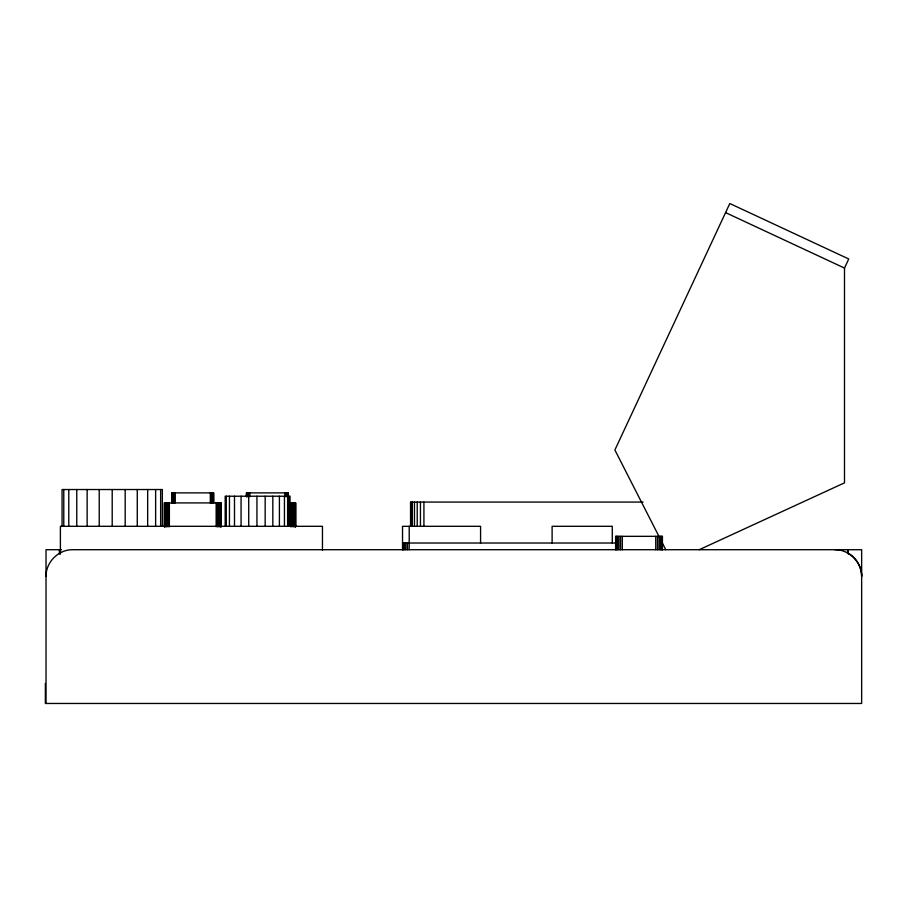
<?xml version="1.0" encoding="UTF-8"?>
<svg xmlns="http://www.w3.org/2000/svg" width="907" height="907" viewBox="0 0 907 907"><rect width="100%" height="100%" fill="white"/><g stroke="black" fill="none" stroke-linecap="round" stroke-linejoin="round"><path stroke-width="1.36" d="M46.019 576.444C45.803 562.147 58.467 549.483 72.764 549.71L847.614 549.71L847.614 553.463M659.321 537.08L614.889 449.985L729.806 203.531L848.748 258.983L844.496 268.075L844.496 482.853L699.195 549.71M643.131 502.07L410.542 502.07L410.542 526.071M402.527 543.021L616.613 543.021M61.551 549.71L46.019 549.71L46.019 703.469M834.905 549.71C849.19 549.483 861.956 562.136 861.65 576.444C861.582 567.09 856.412 557.964 848.283 553.281M725.6 212.623L844.496 268.075M661.906 542.137L665.761 549.71M848.283 553.928L848.283 549.71L861.65 549.71L861.65 703.469L45.35 703.469L45.35 683.413M662.427 549.71L662.427 536.332L615.626 536.332L615.626 549.71M662.189 536.332L662.189 549.71M661.532 536.332L661.532 549.71M660.466 536.332L660.466 549.71M659.083 536.332L659.083 549.71M657.462 536.332L657.462 549.71M655.738 536.332L655.738 549.71M622.304 536.332L622.304 549.71M620.581 536.332L620.581 549.71M618.971 536.332L618.971 549.71M617.576 536.332L617.576 549.71M616.522 536.332L616.522 549.71M615.853 536.332L615.853 549.71M612.282 543.021L612.282 526.309L552.114 526.309L552.114 543.021M480.574 543.021L480.574 526.309L402.527 526.309L402.527 549.71M423.92 502.07L423.92 526.071M420.451 502.07L420.451 526.071M417.231 502.07L417.231 526.071M414.465 502.07L414.465 526.071M412.334 502.07L412.334 526.071M410.996 502.07L410.996 526.071M409.204 526.309L409.204 549.71M407.481 543.021L407.481 549.71M405.871 543.021L405.871 549.71M404.477 543.021L404.477 549.71M403.422 543.021L403.422 549.71M402.753 543.021L402.753 549.71M322.461 550.368L322.461 526.309L60.395 526.309L60.395 554.245M295.727 526.831L295.727 502.909L290.705 502.909L290.705 526.831M295.546 502.909L295.546 526.831M295.047 502.909L295.047 526.831M294.253 502.909L294.253 526.831M293.21 502.909L293.21 526.831M292.009 502.909L292.009 526.831M290.036 525.833L290.036 496.22L225.185 496.22L225.185 525.833M288.959 496.22L288.959 525.833M288.698 496.22L288.698 525.833M288.199 496.639L288.199 492.875L246.421 492.875L246.421 496.639M288.086 492.875L288.086 496.639M287.757 492.875L287.757 496.639M287.621 496.22L287.621 525.833M287.224 492.875L287.224 496.639M286.533 492.875L286.533 496.639M285.728 492.875L285.728 496.639M284.855 492.875L284.855 496.639M284.447 496.22L284.447 525.833M279.401 496.22L279.401 525.833M272.826 496.22L272.826 525.833M265.161 496.22L265.161 525.833M256.942 496.22L256.942 525.833M249.754 492.875L249.754 496.639M248.892 492.875L248.892 496.639M248.722 496.22L248.722 525.833M248.087 492.875L248.087 496.639M247.396 492.875L247.396 496.639M246.863 492.875L246.863 496.639M246.534 492.875L246.534 496.639M241.069 496.22L241.069 525.833M234.494 496.22L234.494 525.833M229.448 496.22L229.448 525.833M226.274 496.22L226.274 525.833M221.183 526.831L221.183 502.909L164.348 502.909L164.348 526.831M221.013 502.909L221.013 526.831M220.503 502.909L220.503 526.831M219.709 502.909L219.709 526.831M218.666 502.909L218.666 526.831M217.465 502.909L217.465 526.831M216.161 502.909L216.161 526.831M213.655 502.909L213.655 492.875L171.876 492.875L171.876 502.909M213.542 492.875L213.542 502.909M213.213 492.875L213.213 502.909M212.68 492.875L212.68 502.909M211.989 492.875L211.989 502.909M211.184 492.875L211.184 502.909M210.311 492.875L210.311 502.909M175.221 492.875L175.221 502.909M174.348 492.875L174.348 502.909M173.543 492.875L173.543 502.909M172.852 492.875L172.852 502.909M172.319 492.875L172.319 502.909M171.99 492.875L171.99 502.909M169.371 502.909L169.371 526.831M168.067 502.909L168.067 526.831M166.854 502.909L166.854 526.831M165.822 502.909L165.822 526.831M165.029 502.909L165.029 526.831M164.518 502.909L164.518 526.831M162.342 525.947L162.342 489.531L62.061 489.531L62.061 525.947M160.641 489.531L160.641 525.947M155.63 489.531L155.63 525.947M147.66 489.531L147.66 525.947M137.274 489.531L137.274 525.947M125.177 489.531L125.177 525.947M112.207 489.531L112.207 525.947M99.226 489.531L99.226 525.947M87.14 489.531L87.14 525.947M76.755 489.531L76.755 525.947M68.785 489.531L68.785 525.947M63.773 489.531L63.773 525.947M59.386 549.71L59.386 553.928"/></g></svg>
